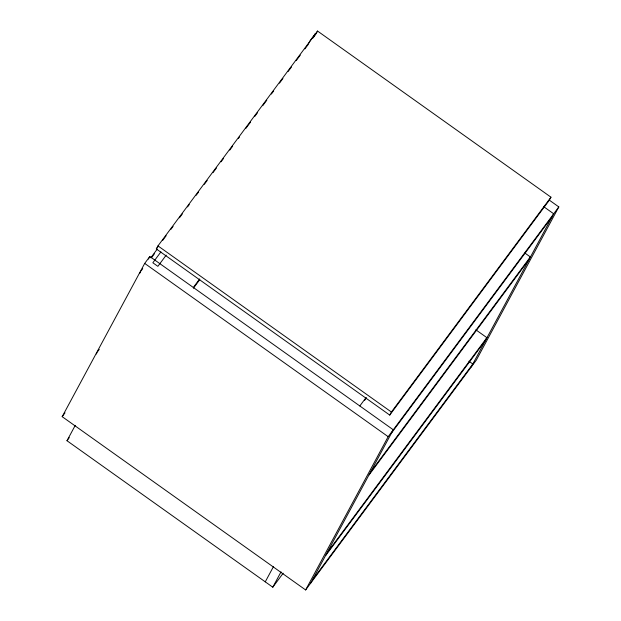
<?xml version="1.0" encoding="UTF-8"?>
<svg xmlns="http://www.w3.org/2000/svg" width="621" height="621" viewBox="0 0 621 621"><rect width="100%" height="100%" fill="white"/><g stroke="black" fill="none" stroke-linecap="round" stroke-linejoin="round"><path stroke-width="0.93" d="M549.337 200.156L558.822 206.909L476.299 360.172L305.633 589.95L62.178 416.675L144.701 263.405L149.824 256.512L393.279 429.786L310.756 583.057M96.278 354.032L97.101 352.495M139.741 273.31L140.563 271.773M148.45 259.066L149.824 256.512M156.321 248.951L157.975 245.893L317.541 31.05L550.959 197.183L549.313 200.241L389.747 415.084L156.321 248.951L158.06 246.622M283.168 573.222L272.79 587.202L66.983 440.724L75.234 425.393M307.954 44.782L310.244 40.528L315.367 33.635L313.527 37.035M315.895 34.116L317.541 31.05M265.26 581.846L273.512 566.515M272.79 587.202L281.041 571.871M389.747 415.084L391.393 412.018L550.959 197.183M305.633 589.95L388.164 436.679L558.822 206.909M475.849 329.813L486.887 337.669L485.242 340.735L325.668 555.578M524.83 253.019L530.35 256.947L528.704 260.013L369.138 474.855M471.176 367.065L553.707 213.803L543.429 206.482M162.686 240.389L166.156 235.724M170.775 229.498L173.088 226.378M179.453 217.816L182.341 213.927M187.542 206.917L189.281 204.588M196.22 195.242L198.526 192.13M204.309 184.344L207.204 180.455M212.98 172.669L216.45 168.004M221.076 161.77L223.389 158.658M229.747 150.096L232.642 146.207M238.417 138.421L239.574 136.868M245.939 128.299L250.566 122.073M254.61 116.624L257.498 112.735M262.706 105.725L266.751 100.276M271.377 94.05L273.69 90.938M279.473 83.152L282.935 78.487M288.144 71.477L291.614 66.812M296.233 60.579L300.285 55.129M304.911 48.904L307.799 45.015M313 38.005L315.313 34.892M140.975 271.012L142.714 268.676M150.802 257.777L157.167 249.215M151.47 257.731L154.357 253.834M160.924 251.893L152.851 262.768L157.874 266.339L166.211 255.115M97.513 351.734L99.251 349.398M62.178 416.675L65.019 412.849M66.983 440.724L69.257 437.658M193.325 287.476L199.675 278.93M193.41 288.214L199.76 279.667M359.815 405.971L366.165 397.424M364.511 400.491L366.243 398.162M391.634 432.853L552.053 216.869M370.784 471.789L530.35 256.947M327.321 552.511L486.887 337.669M312.41 579.991L472.829 364.007L468.878 361.197M157.975 245.893L391.393 412.018M144.701 263.405L388.164 436.679"/></g></svg>
